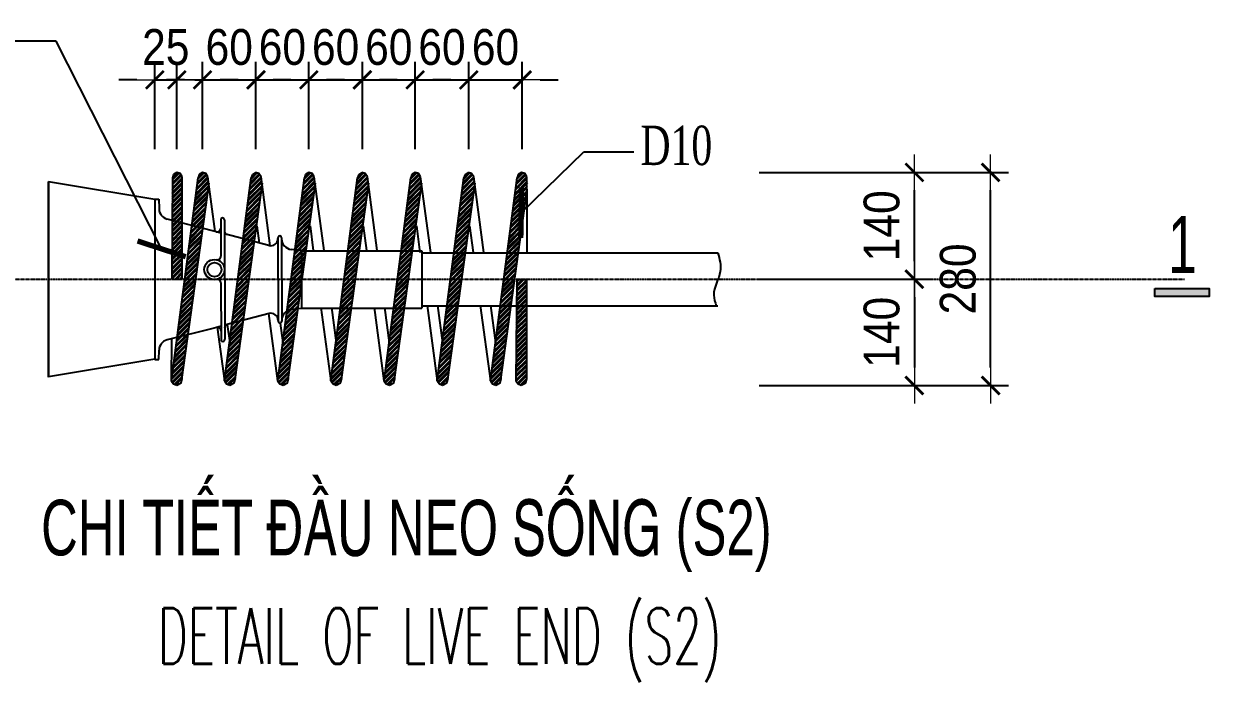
# Model space of a CAD drawing. Header units: millimetres. Extents: x 408913 to 1237273, y -191467 to -86666.
# Drawn here: x 1133061 to 1139683, y -157521 to -153845 of the extents above; entities that cross this region are included whole.
import ezdxf
from ezdxf.enums import TextEntityAlignment as Align

# ---------------------------------------------------------------- set-up
doc = ezdxf.new("R2010")
doc.units = ezdxf.units.MM
doc.header["$LTSCALE"] = 35
doc.header["$PDMODE"] = 3
doc.linetypes.add('CENTER', pattern=[2, 1.25, -0.25, 0.25, -0.25])
for name, color, linetype in [('CONC_OUTLINE', 2, 'Continuous'), ('Dimension', 253, 'Continuous'), ('Hatch', 8, 'Continuous'), ('REINFT', 4, 'Continuous'), ('TEXT', 4, 'Continuous'), ('TXT-ST2', 7, 'Continuous')]:
    doc.layers.add(name, color=color, linetype=linetype)
doc.layers.add('NDC_S_DIM', color=1, linetype='Continuous', lineweight=9)
doc.styles.add('2F', font='')
doc.styles.add('DIM', font='romans.shx', dxfattribs={"width": 0.55, "bigfont": 'vns.shx'})
doc.styles.add('NDC_ARIAL', font='arial.ttf', dxfattribs={"width": 0.85})
doc.styles.add('ROMANS', font='romans', dxfattribs={"width": 0.75, "bigfont": 'vns'})
doc.styles.add('VNTIMEH', font='vntimeh.shx', dxfattribs={"width": 0.8, "bigfont": 'vns.shx'})
doc.styles.get('2F').set_extended_font_data('.VnArial NarrowH')
doc.dimstyles.new('A2_1-10', dxfattribs={"dimscale": 100, "dimtxt": 2, "dimasz": 1, "dimexe": 1, "dimexo": 0, "dimgap": 0.8, "dimtad": 1, "dimdec": 0, "dimlfac": 0.1, "dimdsep": 46, "dimtxsty": 'NDC_ARIAL', "dimblk": 'DIMMARK', "dimcen": 49999.938995, "dimdle": 1.5, "dimclrd": 1, "dimclre": 1, "dimclrt": 3, "dimadec": 0, "dimazin": 0, "dimtfac": 1, "dimtdec": 0, "dimtix": 1, "dimtmove": 2, "dimatfit": 3, "dimfxl": 1, "dimarcsym": 0})
doc.dimstyles.new('VSC 1-200', dxfattribs={"dimscale": 200, "dimtxt": 2, "dimasz": 1, "dimexe": 0.8, "dimexo": 1, "dimgap": 1, "dimtad": 1, "dimdec": 0, "dimzin": 0, "dimdsep": 46, "dimtxsty": 'DIM', "dimblk1": 'ARCHTICK', "dimblk2": 'ARCHTICK', "dimsah": 1, "dimcen": -0.2, "dimdle": 0.8, "dimclrd": 9, "dimclre": 9, "dimclrt": 2, "dimadec": 0, "dimazin": 0, "dimtfac": 1, "dimtdec": 0, "dimtmove": 0, "dimatfit": 3, "dimldrblk": 'ARCHTICK', "dimfxl": 4, "dimfxlon": 1, "dimtolj": 1, "dimtzin": 0, "dimarcsym": 0})
pattern_1 = [(45, (507989.88, -87162.366), (-13.1256696, 13.1256696), []), (45, (507989.88, -87153.085), (-13.1256696, 13.1256696), [])]

# ---------------------------------------------------------------- blocks, each defined once
blk = doc.blocks.new('GHT')
at = {"color": 2}
for p, q in [((357261.2, 12228.7), (357261.2, 12562.8)), ((357321, 12228.7), (357321, 12562.8)), ((357258.9, 12228.7), (357323.3, 12228.7)), ((357258.9, 12092.8), (357258.9, 12228.7)), ((357323.3, 12092.8), (357323.3, 12228.7)), ((357258.5, 12092.8), (357257.3, 12081.2)), ((357258.5, 12092.8), (357323.7, 12092.8)), ((357323.7, 12092.9), (357325, 12081.4)), ((357244, 12070.3), (357338.3, 12070.5)), ((357252.9, 12056), (357239.8, 12005.9)), ((357244, 12066.2), (357338.3, 12066.5)), ((357329.5, 12056.2), (357342.8, 12006.1)), ((357223.7, 12005.8), (357359, 12006.2)), ((357223.7, 12001.8), (357264.8, 12001.9)), ((357238.8, 12001.8), (357236.7, 11993.9)), ((357295.1, 12001.9), (357359.1, 12002.1)), ((357343.9, 12002.1), (357346, 11994.2)), ((357236.7, 11993.9), (357223, 11941.2)), ((357346, 11994.2), (357359.2, 11941.2)), ((357201.1, 11927.3), (357181.1, 11807.4)), ((357200.7, 11931.7), (357211.2, 11932.1)), ((357200.7, 11927.3), (357200.7, 11931.7)), ((357200.7, 11927.4), (357381.5, 11927.4)), ((357381.5, 11931.7), (357371, 11932.1)), ((357381.1, 11927.4), (357401.1, 11807.4)), ((357381.5, 11927.4), (357381.5, 11931.7)), ((357180.7, 11807.4), (357400.7, 11807.4))]:
    blk.add_line(p, q, dxfattribs=at)
for radius in [11.4, 7.98]:
    blk.add_circle((357280, 11994.6), radius, dxfattribs=at)
for centre, radius, start, end in [((357245.1, 12082.5), 12.2, 270.145, 353.8622), ((357337.1, 12082.8), 12.2, 186.4278, 270.145), ((357244, 12068.3), 2.04, 90.145, 270.145), ((357338.3, 12068.5), 2.04, 270.145, 90.145), ((357245, 12058.1), 8.15, 345.4243, 90.145), ((357337.4, 12058.3), 8.15, 90.145, 194.8658), ((357223.7, 12003.8), 2.04, 90.145, 270.145), ((357233.5, 11997.6), 4.07, 345.4243, 90.145), ((357236.7, 12010), 4.07, 270.145, 345.4243), ((357264.8, 11997.8), 4.07, 347.9918, 90.145), ((357295.1, 11997.9), 4.07, 90.145, 192.2982), ((357345.7, 12010.2), 4.07, 194.8658, 270.145), ((357349.2, 11998), 4.07, 90.145, 194.8658), ((357359, 12004.1), 2.04, 270.145, 90.145), ((357211.2, 11944.3), 12.2, 270, 345.4243), ((357371, 11944.3), 12.2, 194.5757, 270)]:
    blk.add_arc(centre, radius, start, end, dxfattribs=at)
blk.add_open_spline([(357261.2, 12562.8), (357268.2, 12564.6), (357284.4, 12568.7), (357303.7, 12555.2), (357316.7, 12559.5), (357320.7, 12560.8)], degree=3, knots=[0.602049, 0.602049, 0.602049, 0.602049, 21.547376, 49.488192, 61.520384, 61.520384, 61.520384, 61.520384], dxfattribs=at)
blk = doc.blocks.new('DIMMARK')
at = {"layer": 'NDC_S_DIM', "color": 1}
blk.add_line((-1.5, 0), (1, 0), dxfattribs=at)
at = {"layer": 'NDC_S_DIM', "color": 2, "const_width": 0.15}
blk.add_lwpolyline([(-0.5, -0.5), (0.5, 0.5)], dxfattribs=at)
blk = doc.blocks.new('*D426')
at = {"layer": 'DEFPOINTS', "color": 0, "transparency": 16777216}
for p in [(1137169.2, -155270.6), (1137169.2, -155864.4), (1138035.3, -155864.4)]:
    blk.add_point(p, dxfattribs=at)
at = {"layer": 'NDC_S_DIM', "color": 1, "lineweight": -2, "transparency": 16777216}
for p, q in [((1137169.2, -155270.6), (1138135.3, -155270.6)), ((1138035.3, -155370.6), (1138035.3, -155764.4)), ((1137169.2, -155864.4), (1138135.3, -155864.4))]:
    blk.add_line(p, q, dxfattribs=at)
at = {"layer": 'NDC_S_DIM', "color": 1, "lineweight": -2, "transparency": 16777216, "xscale": 100, "yscale": 100, "zscale": 100}
for p, rotation in [((1138035.3, -155270.6), 90), ((1138035.3, -155864.4), 270)]:
    blk.add_blockref('DIMMARK', p, dxfattribs=dict(at, rotation=rotation))
at = {"layer": 'NDC_S_DIM', "color": 3, "transparency": 16777216, "insert": (1137853.2, -155567.5), "char_height": 200, "attachment_point": 5, "rotation": 90, "style": 'NDC_ARIAL'}
blk.add_mtext('140', dxfattribs=at)
blk = doc.blocks.new('*D427')
at = {"layer": 'DEFPOINTS', "color": 0, "transparency": 16777216}
for p in [(1137169.2, -154674.9), (1138035.3, -154674.9), (1137169.2, -155270.6)]:
    blk.add_point(p, dxfattribs=at)
at = {"layer": 'NDC_S_DIM', "color": 1, "lineweight": -2, "transparency": 16777216}
for p, q in [((1137169.2, -154674.9), (1138135.3, -154674.9)), ((1138035.3, -155170.6), (1138035.3, -154774.9)), ((1137169.2, -155270.6), (1138135.3, -155270.6))]:
    blk.add_line(p, q, dxfattribs=at)
at = {"layer": 'NDC_S_DIM', "color": 1, "lineweight": -2, "transparency": 16777216, "xscale": 100, "yscale": 100, "zscale": 100}
for p, rotation in [((1138035.3, -154674.9), 90), ((1138035.3, -155270.6), 270)]:
    blk.add_blockref('DIMMARK', p, dxfattribs=dict(at, rotation=rotation))
at = {"layer": 'NDC_S_DIM', "color": 3, "transparency": 16777216, "insert": (1137853.2, -154972.8), "char_height": 200, "attachment_point": 5, "rotation": 90, "style": 'NDC_ARIAL'}
blk.add_mtext('140', dxfattribs=at)
blk = doc.blocks.new('*D428')
at = {"layer": 'DEFPOINTS', "color": 0, "transparency": 16777216}
for p in [(1137876.6, -154674.9), (1138461.3, -154674.9), (1137876.6, -155864.4)]:
    blk.add_point(p, dxfattribs=at)
at = {"layer": 'NDC_S_DIM', "color": 1, "lineweight": -2, "transparency": 16777216}
for p, q in [((1137876.6, -154674.9), (1138561.3, -154674.9)), ((1138461.3, -155764.4), (1138461.3, -154774.9)), ((1137876.6, -155864.4), (1138561.3, -155864.4))]:
    blk.add_line(p, q, dxfattribs=at)
at = {"layer": 'NDC_S_DIM', "color": 1, "lineweight": -2, "transparency": 16777216, "xscale": 100, "yscale": 100, "zscale": 100}
for p, rotation in [((1138461.3, -154674.9), 90), ((1138461.3, -155864.4), 270)]:
    blk.add_blockref('DIMMARK', p, dxfattribs=dict(at, rotation=rotation))
at = {"layer": 'NDC_S_DIM', "color": 3, "transparency": 16777216, "insert": (1138279.2, -155269.7), "char_height": 200, "attachment_point": 5, "rotation": 90, "style": 'NDC_ARIAL'}
blk.add_mtext('280', dxfattribs=at)
blk = doc.blocks.new('_ArchTick')
at = {"color": 0, "linetype": 'ByBlock', "const_width": 0.15}
blk.add_lwpolyline([(-0.5, -0.5), (0.5, 0.5)], dxfattribs=at)
blk = doc.blocks.new('*D480')
at = {"layer": 'DEFPOINTS', "color": 0, "transparency": 16777216}
for p in [(1133915.5, -154158.1), (1133792.8, -154545.6, 2.2), (1133915.5, -154545.6, 2.2)]:
    blk.add_point(p, dxfattribs=at)
at = {"layer": 'NDC_S_DIM', "color": 1, "lineweight": -2, "transparency": 16777216}
for p, q in [((1133792.8, -154545.6), (1133792.8, -154058.1)), ((1133915.5, -154545.6), (1133915.5, -154058.1)), ((1133692.8, -154158.1), (1133592.8, -154158.1)), ((1133792.8, -154158.1), (1133915.5, -154158.1)), ((1134015.5, -154158.1), (1134115.5, -154158.1))]:
    blk.add_line(p, q, dxfattribs=at)
at = {"layer": 'NDC_S_DIM', "color": 1, "lineweight": -2, "transparency": 16777216, "xscale": 100, "yscale": 100, "zscale": 100}
blk.add_blockref('DIMMARK', (1133792.8, -154158.1), dxfattribs=at)
at = {"layer": 'NDC_S_DIM', "color": 1, "lineweight": -2, "transparency": 16777216, "xscale": 100, "yscale": 100, "zscale": 100, "rotation": 180}
blk.add_blockref('DIMMARK', (1133915.5, -154158.1), dxfattribs=at)
at = {"layer": 'NDC_S_DIM', "color": 3, "transparency": 16777216, "insert": (1133854.1, -153976), "char_height": 200, "attachment_point": 5, "style": 'NDC_ARIAL'}
blk.add_mtext('25', dxfattribs=at)
blk = doc.blocks.new('*D481')
at = {"layer": 'DEFPOINTS', "color": 0, "transparency": 16777216}
for p in [(1134358, -154158.1), (1134059, -154545.6, 2.2), (1134358, -154545.6, 2.2)]:
    blk.add_point(p, dxfattribs=at)
at = {"layer": 'NDC_S_DIM', "color": 1, "lineweight": -2, "transparency": 16777216}
for p, q in [((1134059, -154545.6), (1134059, -154058.1)), ((1134358, -154545.6), (1134358, -154058.1)), ((1133959, -154158.1), (1133859, -154158.1)), ((1134059, -154158.1), (1134358, -154158.1)), ((1134458, -154158.1), (1134558, -154158.1))]:
    blk.add_line(p, q, dxfattribs=at)
at = {"layer": 'NDC_S_DIM', "color": 1, "lineweight": -2, "transparency": 16777216, "xscale": 100, "yscale": 100, "zscale": 100}
blk.add_blockref('DIMMARK', (1134059, -154158.1), dxfattribs=at)
at = {"layer": 'NDC_S_DIM', "color": 1, "lineweight": -2, "transparency": 16777216, "xscale": 100, "yscale": 100, "zscale": 100, "rotation": 180}
blk.add_blockref('DIMMARK', (1134358, -154158.1), dxfattribs=at)
at = {"layer": 'NDC_S_DIM', "color": 3, "transparency": 16777216, "insert": (1134208.5, -153976), "char_height": 200, "attachment_point": 5, "style": 'NDC_ARIAL'}
blk.add_mtext('60', dxfattribs=at)
blk = doc.blocks.new('*D482')
at = {"layer": 'DEFPOINTS', "color": 0, "transparency": 16777216}
for p in [(1134653.3, -154158.1), (1134358, -154545.6, 2.2), (1134653.3, -154545.6, 2.2)]:
    blk.add_point(p, dxfattribs=at)
at = {"layer": 'NDC_S_DIM', "color": 1, "lineweight": -2, "transparency": 16777216}
for p, q in [((1134358, -154545.6), (1134358, -154058.1)), ((1134653.3, -154545.6), (1134653.3, -154058.1)), ((1134258, -154158.1), (1134158, -154158.1)), ((1134358, -154158.1), (1134653.3, -154158.1)), ((1134753.3, -154158.1), (1134853.3, -154158.1))]:
    blk.add_line(p, q, dxfattribs=at)
at = {"layer": 'NDC_S_DIM', "color": 1, "lineweight": -2, "transparency": 16777216, "xscale": 100, "yscale": 100, "zscale": 100}
blk.add_blockref('DIMMARK', (1134358, -154158.1), dxfattribs=at)
at = {"layer": 'NDC_S_DIM', "color": 1, "lineweight": -2, "transparency": 16777216, "xscale": 100, "yscale": 100, "zscale": 100, "rotation": 180}
blk.add_blockref('DIMMARK', (1134653.3, -154158.1), dxfattribs=at)
at = {"layer": 'NDC_S_DIM', "color": 3, "transparency": 16777216, "insert": (1134505.6, -153976), "char_height": 200, "attachment_point": 5, "style": 'NDC_ARIAL'}
blk.add_mtext('60', dxfattribs=at)
blk = doc.blocks.new('*D483')
at = {"layer": 'DEFPOINTS', "color": 0, "transparency": 16777216}
for p in [(1134952.2, -154158.1), (1134653.3, -154545.6, 2.2), (1134952.2, -154545.6, 2.2)]:
    blk.add_point(p, dxfattribs=at)
at = {"layer": 'NDC_S_DIM', "color": 1, "lineweight": -2, "transparency": 16777216}
for p, q in [((1134653.3, -154545.6), (1134653.3, -154058.1)), ((1134952.2, -154545.6), (1134952.2, -154058.1)), ((1134553.3, -154158.1), (1134453.3, -154158.1)), ((1134653.3, -154158.1), (1134952.2, -154158.1)), ((1135052.2, -154158.1), (1135152.2, -154158.1))]:
    blk.add_line(p, q, dxfattribs=at)
at = {"layer": 'NDC_S_DIM', "color": 1, "lineweight": -2, "transparency": 16777216, "xscale": 100, "yscale": 100, "zscale": 100}
blk.add_blockref('DIMMARK', (1134653.3, -154158.1), dxfattribs=at)
at = {"layer": 'NDC_S_DIM', "color": 1, "lineweight": -2, "transparency": 16777216, "xscale": 100, "yscale": 100, "zscale": 100, "rotation": 180}
blk.add_blockref('DIMMARK', (1134952.2, -154158.1), dxfattribs=at)
at = {"layer": 'NDC_S_DIM', "color": 3, "transparency": 16777216, "insert": (1134802.7, -153976), "char_height": 200, "attachment_point": 5, "style": 'NDC_ARIAL'}
blk.add_mtext('60', dxfattribs=at)
blk = doc.blocks.new('*D484')
at = {"layer": 'DEFPOINTS', "color": 0, "transparency": 16777216}
for p in [(1135247.4, -154158.1), (1134952.2, -154545.6, 2.2), (1135247.4, -154545.6, 2.2)]:
    blk.add_point(p, dxfattribs=at)
at = {"layer": 'NDC_S_DIM', "color": 1, "lineweight": -2, "transparency": 16777216}
for p, q in [((1134952.2, -154545.6), (1134952.2, -154058.1)), ((1135247.4, -154545.6), (1135247.4, -154058.1)), ((1134852.2, -154158.1), (1134752.2, -154158.1)), ((1134952.2, -154158.1), (1135247.4, -154158.1)), ((1135347.4, -154158.1), (1135447.4, -154158.1))]:
    blk.add_line(p, q, dxfattribs=at)
at = {"layer": 'NDC_S_DIM', "color": 1, "lineweight": -2, "transparency": 16777216, "xscale": 100, "yscale": 100, "zscale": 100}
blk.add_blockref('DIMMARK', (1134952.2, -154158.1), dxfattribs=at)
at = {"layer": 'NDC_S_DIM', "color": 1, "lineweight": -2, "transparency": 16777216, "xscale": 100, "yscale": 100, "zscale": 100, "rotation": 180}
blk.add_blockref('DIMMARK', (1135247.4, -154158.1), dxfattribs=at)
at = {"layer": 'NDC_S_DIM', "color": 3, "transparency": 16777216, "insert": (1135099.8, -153976), "char_height": 200, "attachment_point": 5, "style": 'NDC_ARIAL'}
blk.add_mtext('60', dxfattribs=at)
blk = doc.blocks.new('*D485')
at = {"layer": 'DEFPOINTS', "color": 0, "transparency": 16777216}
for p in [(1135546.3, -154158.1), (1135247.4, -154545.6, 2.2), (1135546.3, -154545.6, 2.2)]:
    blk.add_point(p, dxfattribs=at)
at = {"layer": 'NDC_S_DIM', "color": 1, "lineweight": -2, "transparency": 16777216}
for p, q in [((1135247.4, -154545.6), (1135247.4, -154058.1)), ((1135546.3, -154545.6), (1135546.3, -154058.1)), ((1135147.4, -154158.1), (1135047.4, -154158.1)), ((1135247.4, -154158.1), (1135546.3, -154158.1)), ((1135646.3, -154158.1), (1135746.3, -154158.1))]:
    blk.add_line(p, q, dxfattribs=at)
at = {"layer": 'NDC_S_DIM', "color": 1, "lineweight": -2, "transparency": 16777216, "xscale": 100, "yscale": 100, "zscale": 100}
blk.add_blockref('DIMMARK', (1135247.4, -154158.1), dxfattribs=at)
at = {"layer": 'NDC_S_DIM', "color": 1, "lineweight": -2, "transparency": 16777216, "xscale": 100, "yscale": 100, "zscale": 100, "rotation": 180}
blk.add_blockref('DIMMARK', (1135546.3, -154158.1), dxfattribs=at)
at = {"layer": 'NDC_S_DIM', "color": 3, "transparency": 16777216, "insert": (1135396.8, -153976), "char_height": 200, "attachment_point": 5, "style": 'NDC_ARIAL'}
blk.add_mtext('60', dxfattribs=at)
blk = doc.blocks.new('*D486')
at = {"layer": 'DEFPOINTS', "color": 0, "transparency": 16777216}
for p in [(1135845.3, -154158.1), (1135546.3, -154545.6, 2.2), (1135845.3, -154545.6, 2.2)]:
    blk.add_point(p, dxfattribs=at)
at = {"layer": 'NDC_S_DIM', "color": 1, "lineweight": -2, "transparency": 16777216}
for p, q in [((1135546.3, -154545.6), (1135546.3, -154058.1)), ((1135845.3, -154545.6), (1135845.3, -154058.1)), ((1135446.3, -154158.1), (1135346.3, -154158.1)), ((1135546.3, -154158.1), (1135845.3, -154158.1)), ((1135945.3, -154158.1), (1136045.3, -154158.1))]:
    blk.add_line(p, q, dxfattribs=at)
at = {"layer": 'NDC_S_DIM', "color": 1, "lineweight": -2, "transparency": 16777216, "xscale": 100, "yscale": 100, "zscale": 100}
blk.add_blockref('DIMMARK', (1135546.3, -154158.1), dxfattribs=at)
at = {"layer": 'NDC_S_DIM', "color": 1, "lineweight": -2, "transparency": 16777216, "xscale": 100, "yscale": 100, "zscale": 100, "rotation": 180}
blk.add_blockref('DIMMARK', (1135845.3, -154158.1), dxfattribs=at)
at = {"layer": 'NDC_S_DIM', "color": 3, "transparency": 16777216, "insert": (1135695.8, -153976), "char_height": 200, "attachment_point": 5, "style": 'NDC_ARIAL'}
blk.add_mtext('60', dxfattribs=at)

msp = doc.modelspace()

# ---------------------------------------------------------------- hatches: boundary and pattern name
at = {"layer": 'Dimension', "ltscale": 200}
h = msp.add_hatch(color=1, dxfattribs=at)
h.dxf.hatch_style = 1
h.paths.add_polyline_path([(1139378, -155323.1), (1139682.7, -155323.1), (1139682.7, -155366.8), (1139378, -155366.8)])
at = {"layer": 'REINFT'}
h = msp.add_hatch(dxfattribs=at)
h.set_pattern_fill('STEEL', color=251, scale=148.5, style=0)
h.set_pattern_definition([(45, (508216.712, -95369.28), (-13.1256696, 13.1256696), []), (45, (508216.712, -95359.998), (-13.1256696, 13.1256696), [])])
h.paths.add_polyline_path([(1133885.5, -155838.4), (1133897.2, -155855.9), (1133915.5, -155862), (1133939.8, -155849.8), (1133945.9, -155825.5), (1133945.9, -155806.6), (1134094.5, -154736.3), (1134089.5, -154698.9), (1134077.3, -154680.6), (1134059, -154674.5), (1134040.7, -154686.7), (1134034.6, -154705)])
h = msp.add_hatch(dxfattribs=at)
h.set_pattern_fill('STEEL', color=251, scale=148.5, style=0)
h.set_pattern_definition(pattern_1)
h.paths.add_polyline_path([(1133945.9, -154698.9), (1133933.7, -154680.6), (1133915.5, -154674.5), (1133897.2, -154686.7), (1133891.1, -154705), (1133889.6, -154973.1), (1133945.9, -154987.7)])
h.paths.add_polyline_path([(1133888, -155268.3), (1133945.9, -155268.3), (1133945.9, -155231.5, -0.074091), (1133943.5, -155215, -0.074091), (1133945.9, -155198.6), (1133945.9, -154987.7), (1133889.6, -154973.1)])
h = msp.add_hatch(dxfattribs=at)
h.set_pattern_fill('STEEL', color=251, scale=148.5, style=0)
h.set_pattern_definition([(45, (508513.712, -95369.28), (-13.1256696, 13.1256696), []), (45, (508513.712, -95359.998), (-13.1256696, 13.1256696), [])])
h.paths.add_polyline_path([(1134182.5, -155838.4), (1134194.2, -155855.9), (1134212.5, -155862), (1134236.8, -155849.8), (1134242.9, -155825.5), (1134242.9, -155806.6), (1134391.5, -154736.3), (1134386.5, -154698.9), (1134374.3, -154680.6), (1134356, -154674.5), (1134337.7, -154686.7), (1134331.6, -154705)])
h = msp.add_hatch(dxfattribs=at)
h.set_pattern_fill('STEEL', color=251, scale=148.5, style=0)
h.set_pattern_definition([(45, (508810.712, -95369.28), (-13.1256696, 13.1256696), []), (45, (508810.712, -95359.998), (-13.1256696, 13.1256696), [])])
h.paths.add_polyline_path([(1134479.5, -155838.4), (1134491.2, -155855.9), (1134509.5, -155862), (1134533.8, -155849.8), (1134539.9, -155825.5), (1134539.9, -155806.6), (1134688.5, -154736.3), (1134683.5, -154698.9), (1134671.3, -154680.6), (1134653, -154674.5), (1134634.7, -154686.7), (1134628.6, -154705)])
h = msp.add_hatch(dxfattribs=at)
h.set_pattern_fill('STEEL', color=251, scale=148.5, style=0)
h.set_pattern_definition([(45, (509107.712, -95369.28), (-13.1256696, 13.1256696), []), (45, (509107.712, -95359.998), (-13.1256696, 13.1256696), [])])
h.paths.add_polyline_path([(1134776.5, -155838.4), (1134788.2, -155855.9), (1134806.5, -155862), (1134830.8, -155849.8), (1134836.9, -155825.5), (1134836.9, -155806.6), (1134985.5, -154736.3), (1134980.5, -154698.9), (1134968.3, -154680.6), (1134950, -154674.5), (1134931.7, -154686.7), (1134925.6, -154705)])
h = msp.add_hatch(dxfattribs=at)
h.set_pattern_fill('STEEL', color=251, scale=148.5, style=0)
h.set_pattern_definition([(45, (509404.712, -95369.28), (-13.1256696, 13.1256696), []), (45, (509404.712, -95359.998), (-13.1256696, 13.1256696), [])])
h.paths.add_polyline_path([(1135073.5, -155838.4), (1135085.2, -155855.9), (1135103.5, -155862), (1135127.8, -155849.8), (1135133.9, -155825.5), (1135133.9, -155806.6), (1135282.5, -154736.3), (1135277.5, -154698.9), (1135265.3, -154680.6), (1135247, -154674.5), (1135228.7, -154686.7), (1135222.6, -154705)])
h = msp.add_hatch(dxfattribs=at)
h.set_pattern_fill('STEEL', color=251, scale=148.5, style=0)
h.set_pattern_definition([(45, (509701.712, -95369.28), (-13.1256696, 13.1256696), []), (45, (509701.712, -95359.998), (-13.1256696, 13.1256696), [])])
h.paths.add_polyline_path([(1135370.5, -155838.4), (1135382.2, -155855.9), (1135400.5, -155862), (1135424.8, -155849.8), (1135430.9, -155825.5), (1135430.9, -155806.6), (1135579.5, -154736.3), (1135574.5, -154698.9), (1135562.3, -154680.6), (1135544, -154674.5), (1135525.7, -154686.7), (1135519.6, -154705)])
h = msp.add_hatch(dxfattribs=at)
h.set_pattern_fill('STEEL', color=251, scale=148.5, style=0)
h.set_pattern_definition([(45, (509998.712, -95369.28), (-13.1256696, 13.1256696), []), (45, (509998.712, -95359.998), (-13.1256696, 13.1256696), [])])
h.paths.add_polyline_path([(1135667.5, -155838.4), (1135679.2, -155855.9), (1135697.5, -155862), (1135721.8, -155849.8), (1135727.9, -155825.5), (1135727.9, -155806.6), (1135876.5, -154736.3), (1135871.5, -154698.9), (1135859.3, -154680.6), (1135841, -154674.5), (1135822.7, -154686.7), (1135816.6, -154705)])
h = msp.add_hatch(dxfattribs=at)
h.set_pattern_fill('STEEL', color=251, scale=148.5, style=0)
h.set_pattern_definition(pattern_1)
h.paths.add_polyline_path([(1135870.8, -155418.1), (1135812.9, -155418.1), (1135809.5, -155837.7), (1135821.7, -155855.9), (1135840, -155862), (1135864.4, -155849.8), (1135870.5, -155825.5)])
h.paths.add_polyline_path([(1135871, -155273.2), (1135814.1, -155273.2), (1135812.9, -155418.1), (1135870.8, -155418.1)])

# ---------------------------------------------------------------- linework, layer by layer
at = {"color": 251, "linetype": 'CENTER', "ltscale": 0.1}
msp.add_line((1131239.6, -155270.6, 2.2), (1139544.7, -155270.6, 2.2), dxfattribs=at)
at = {"layer": 'CONC_OUTLINE'}
msp.add_line((1133199.3, -155817.2, 2.2), (1133199.3, -154728.2, 2.2), dxfattribs=at)
at = {"layer": 'Dimension', "color": 1, "ltscale": 200, "elevation": 2.2}
msp.add_lwpolyline([(1139378, -155323.1), (1139682.7, -155323.1), (1139682.7, -155366.8), (1139378, -155366.8)], close=True, dxfattribs=at)
at = {"layer": 'REINFT'}
for p, q in [((1133897.2, -154686.7, 2.2), (1133891.1, -154705, 2.2)), ((1133915.5, -154674.5, 2.2), (1133897.2, -154686.7, 2.2)), ((1133933.7, -154680.6, 2.2), (1133915.5, -154674.5, 2.2)), ((1133945.9, -154698.9, 2.2), (1133933.7, -154680.6, 2.2)), ((1134040.7, -154686.7, 2.2), (1134034.6, -154705, 2.2)), ((1134059, -154674.5, 2.2), (1134040.7, -154686.7, 2.2)), ((1134077.3, -154680.6, 2.2), (1134059, -154674.5, 2.2)), ((1134089.5, -154698.9, 2.2), (1134077.3, -154680.6, 2.2)), ((1134337.7, -154686.7, 2.2), (1134331.6, -154705, 2.2)), ((1134356, -154674.5, 2.2), (1134337.7, -154686.7, 2.2)), ((1134374.3, -154680.6, 2.2), (1134356, -154674.5, 2.2)), ((1134386.5, -154698.9, 2.2), (1134374.3, -154680.6, 2.2)), ((1134634.7, -154686.7, 2.2), (1134628.6, -154705, 2.2)), ((1134653, -154674.5, 2.2), (1134634.7, -154686.7, 2.2)), ((1134671.3, -154680.6, 2.2), (1134653, -154674.5, 2.2)), ((1134683.5, -154698.9, 2.2), (1134671.3, -154680.6, 2.2)), ((1134931.7, -154686.7, 2.2), (1134925.6, -154705, 2.2)), ((1134950, -154674.5, 2.2), (1134931.7, -154686.7, 2.2)), ((1134968.3, -154680.6, 2.2), (1134950, -154674.5, 2.2)), ((1134980.5, -154698.9, 2.2), (1134968.3, -154680.6, 2.2)), ((1135228.7, -154686.7, 2.2), (1135222.6, -154705, 2.2)), ((1135247, -154674.5, 2.2), (1135228.7, -154686.7, 2.2)), ((1135265.3, -154680.6, 2.2), (1135247, -154674.5, 2.2)), ((1135277.5, -154698.9, 2.2), (1135265.3, -154680.6, 2.2)), ((1135525.7, -154686.7, 2.2), (1135519.6, -154705, 2.2)), ((1135544, -154674.5, 2.2), (1135525.7, -154686.7, 2.2)), ((1135562.3, -154680.6, 2.2), (1135544, -154674.5, 2.2)), ((1135574.5, -154698.9, 2.2), (1135562.3, -154680.6, 2.2)), ((1135822.7, -154686.7, 2.2), (1135816.6, -154705, 2.2)), ((1135841, -154674.5, 2.2), (1135822.7, -154686.7, 2.2)), ((1135859.3, -154680.6, 2.2), (1135841, -154674.5, 2.2)), ((1135871.5, -154698.9, 2.2), (1135859.3, -154680.6, 2.2)), ((1133885.5, -155838.4, 2.2), (1134034.6, -154705, 2.2)), ((1133891.1, -154705, 2.2), (1133888, -155271.3, 2.2)), ((1134094.8, -154734.2, 2.2), (1133942.5, -155831.6, 2.2)), ((1133945.9, -155271.3, 2.2), (1133945.9, -154698.9, 2.2)), ((1134130.4, -155005.3, 2.2), (1134089.5, -154698.9, 2.2)), ((1134182.5, -155838.4, 2.2), (1134331.6, -154705, 2.2)), ((1134391.8, -154734.2, 2.2), (1134239.5, -155831.6, 2.2)), ((1134437.9, -155084.4, 2.2), (1134386.5, -154698.9, 2.2)), ((1134479.5, -155838.4, 2.2), (1134628.6, -154705, 2.2)), ((1134688.8, -154734.2, 2.2), (1134536.5, -155831.6, 2.2)), ((1134738.4, -155110.8, 2.2), (1134683.5, -154698.9, 2.2)), ((1134776.5, -155838.4, 2.2), (1134925.6, -154705, 2.2)), ((1134985.8, -154734.2, 2.2), (1134833.5, -155831.6, 2.2)), ((1135035.4, -155110.8, 2.2), (1134980.5, -154698.9, 2.2)), ((1135073.5, -155838.4, 2.2), (1135222.6, -154705, 2.2)), ((1135282.8, -154734.2, 2.2), (1135130.5, -155831.6, 2.2)), ((1135333.9, -155122.1, 2.2), (1135277.5, -154698.9, 2.2)), ((1135370.5, -155838.4, 2.2), (1135519.6, -154705, 2.2)), ((1135579.8, -154734.2, 2.2), (1135427.5, -155831.6, 2.2)), ((1135630.9, -155122.1, 2.2), (1135574.5, -154698.9, 2.2)), ((1135667.5, -155838.4, 2.2), (1135816.6, -154705, 2.2)), ((1135871.4, -154769.3, 2.2), (1135871.5, -154698.9, 2.2)), ((1135871.4, -154769.3, 2.2), (1135724.5, -155831.6, 2.2)), ((1135871.4, -154769.3, 2.2), (1135871.4, -155122.1, 2.2)), ((1134362.8, -154973.4, 2.2), (1134375.7, -155069.1, 2.2)), ((1134659.8, -154973.4, 2.2), (1134678.3, -155110.8, 2.2)), ((1134956.8, -154973.4, 2.2), (1134975.3, -155110.8, 2.2)), ((1135253.8, -154973.4, 2.2), (1135273.8, -155122.1, 2.2)), ((1135550.8, -154973.4, 2.2), (1135570.8, -155122.1, 2.2)), ((1133888, -155271.3, 2.2), (1133945.9, -155271.3, 2.2)), ((1135814.1, -155273.2, 2.2), (1135809.5, -155837.7, 2.2)), ((1135814.1, -155273.2, 2.2), (1135870.6, -155273.2, 2.2)), ((1135870.5, -155825.5, 2.2), (1135871, -155273.2, 2.2)), ((1135871, -155273.2, 2.2), (1135871, -155275.7, 2.2)), ((1135313.6, -155418.1, 2.2), (1135370, -155837.7, 2.2)), ((1135401.1, -155625.8, 2.2), (1135373.4, -155418.1, 2.2)), ((1135610.6, -155418.1, 2.2), (1135667, -155837.7, 2.2)), ((1135698.1, -155625.8, 2.2), (1135670.4, -155418.1, 2.2)), ((1134428.7, -155463.1, 2.2), (1134479, -155837.7, 2.2)), ((1134721.1, -155429.4, 2.2), (1134776, -155837.7, 2.2)), ((1134807.1, -155625.8, 2.2), (1134780.9, -155429.4, 2.2)), ((1135018.1, -155429.4, 2.2), (1135073, -155837.7, 2.2)), ((1135104.1, -155625.8, 2.2), (1135077.9, -155429.4, 2.2)), ((1134141.9, -155539.2, 2.2), (1134182, -155837.7, 2.2)), ((1134213.1, -155625.8, 2.2), (1134199.5, -155523.9, 2.2)), ((1134510.1, -155625.8, 2.2), (1134495.4, -155515.7, 2.2)), ((1133886.2, -155603.3, 2.2), (1133885, -155837.7, 2.2)), ((1133945.9, -155825.5, 2.2), (1133945.9, -155808.9, 2.2)), ((1134242.9, -155825.5, 2.2), (1134241.7, -155817.1, 2.2)), ((1134539.9, -155825.5, 2.2), (1134538.7, -155817.1, 2.2)), ((1134836.9, -155825.5, 2.2), (1134835.7, -155817.1, 2.2)), ((1135133.9, -155825.5, 2.2), (1135132.7, -155817.1, 2.2)), ((1135430.9, -155825.5, 2.2), (1135429.7, -155817.1, 2.2)), ((1135727.9, -155825.5, 2.2), (1135726.7, -155817.1, 2.2)), ((1133885, -155837.7, 2.2), (1133897.2, -155855.9, 2.2)), ((1133897.2, -155855.9, 2.2), (1133915.5, -155862, 2.2)), ((1133915.5, -155862, 2.2), (1133939.8, -155849.8, 2.2)), ((1133939.8, -155849.8, 2.2), (1133945.9, -155825.5, 2.2)), ((1134182, -155837.7, 2.2), (1134194.2, -155855.9, 2.2)), ((1134194.2, -155855.9, 2.2), (1134212.5, -155862, 2.2)), ((1134212.5, -155862, 2.2), (1134236.8, -155849.8, 2.2)), ((1134236.8, -155849.8, 2.2), (1134242.9, -155825.5, 2.2)), ((1134479, -155837.7, 2.2), (1134491.2, -155855.9, 2.2)), ((1134491.2, -155855.9, 2.2), (1134509.5, -155862, 2.2)), ((1134509.5, -155862, 2.2), (1134533.8, -155849.8, 2.2)), ((1134533.8, -155849.8, 2.2), (1134539.9, -155825.5, 2.2)), ((1134776, -155837.7, 2.2), (1134788.2, -155855.9, 2.2)), ((1134788.2, -155855.9, 2.2), (1134806.5, -155862, 2.2)), ((1134806.5, -155862, 2.2), (1134830.8, -155849.8, 2.2)), ((1134830.8, -155849.8, 2.2), (1134836.9, -155825.5, 2.2)), ((1135073, -155837.7, 2.2), (1135085.2, -155855.9, 2.2)), ((1135085.2, -155855.9, 2.2), (1135103.5, -155862, 2.2)), ((1135103.5, -155862, 2.2), (1135127.8, -155849.8, 2.2)), ((1135127.8, -155849.8, 2.2), (1135133.9, -155825.5, 2.2)), ((1135370, -155837.7, 2.2), (1135382.2, -155855.9, 2.2)), ((1135382.2, -155855.9, 2.2), (1135400.5, -155862, 2.2)), ((1135400.5, -155862, 2.2), (1135424.8, -155849.8, 2.2)), ((1135424.8, -155849.8, 2.2), (1135430.9, -155825.5, 2.2)), ((1135667, -155837.7, 2.2), (1135679.2, -155855.9, 2.2)), ((1135679.2, -155855.9, 2.2), (1135697.5, -155862, 2.2)), ((1135697.5, -155862, 2.2), (1135721.8, -155849.8, 2.2)), ((1135721.8, -155849.8, 2.2), (1135727.9, -155825.5, 2.2)), ((1135809.5, -155837.7, 2.2), (1135821.7, -155855.9, 2.2)), ((1135821.7, -155855.9, 2.2), (1135840, -155862, 2.2)), ((1135840, -155862, 2.2), (1135864.4, -155849.8, 2.2)), ((1135864.4, -155849.8, 2.2), (1135870.5, -155825.5, 2.2))]:
    msp.add_line(p, q, dxfattribs=at)

# ---------------------------------------------------------------- block references
at = {"layer": 'Dimension', "xscale": 4.95, "yscale": 4.95, "zscale": 4.95, "rotation": 270}
msp.add_blockref('GHT', (1074752.6, 1613318.5, 2.2), dxfattribs=at)

# ---------------------------------------------------------------- texts
at = {"color": 2, "style": 'ROMANS', "width": 0.6}
msp.add_text('DETAIL OF LIVE END (S2)', height=310, dxfattribs=at).set_placement((1135384.8, -157418, 2.2), align=Align.CENTER)
at = {"layer": 'TEXT', "color": 7, "linetype": 'Continuous', "style": '2F', "width": 0.8}
for s, height, p in [('1', 319.4, (1139532.9, -155236.7, 2.2)), ('CHI TIÕT §ÇU NEO SèNG (S2)', 310, (1135198, -156812.7, 2.2))]:
    msp.add_text(s, height=height, dxfattribs=at).set_placement(p, align=Align.CENTER)
at = {"layer": 'TXT-ST2', "style": 'VNTIMEH', "width": 0.7}
msp.add_text('d10', height=220, dxfattribs=at).set_placement((1136505.7, -154634, 2.2))

# ---------------------------------------------------------------- dimensions: what is measured, and where the dimension line sits
at = {"layer": 'NDC_S_DIM'}
for base, p1, p2, text, picture, middle in [((1133915.5, -154158.1), (1133792.8, -154545.6, 2.2), (1133915.5, -154545.6, 2.2), '25', '*D480', (1133854.1, -153976)), ((1134358, -154158.1), (1134059, -154545.6, 2.2), (1134358, -154545.6, 2.2), '60', '*D481', (1134208.5, -153976)), ((1134653.3, -154158.1), (1134358, -154545.6, 2.2), (1134653.3, -154545.6, 2.2), '60', '*D482', (1134505.6, -153976)), ((1134952.2, -154158.1), (1134653.3, -154545.6, 2.2), (1134952.2, -154545.6, 2.2), '60', '*D483', (1134802.7, -153976)), ((1135247.4, -154158.1), (1134952.2, -154545.6, 2.2), (1135247.4, -154545.6, 2.2), '60', '*D484', (1135099.8, -153976)), ((1135546.3, -154158.1), (1135247.4, -154545.6, 2.2), (1135546.3, -154545.6, 2.2), '60', '*D485', (1135396.8, -153976)), ((1135845.3, -154158.1), (1135546.3, -154545.6, 2.2), (1135845.3, -154545.6, 2.2), '60', '*D486', (1135695.8, -153976))]:
    dim = msp.add_linear_dim(base=base, p1=p1, p2=p2, text=text, dimstyle='A2_1-10', dxfattribs=at)
    dim.commit()
    dim.dimension.update_dxf_attribs({"geometry": picture, "text_midpoint": middle})
for base, p1, p2, text, picture, middle in [((1138035.3, -154674.9, 2.2), (1137169.2, -155270.6, 2.2), (1137169.2, -154674.9, 2.2), '140', '*D427', (1137853.2, -154972.8, 2.2)), ((1138461.3, -154674.9, 2.2), (1137876.6, -155864.4, 2.2), (1137876.6, -154674.9, 2.2), '280', '*D428', (1138279.2, -155269.7, 2.2)), ((1138035.3, -155864.4, 2.2), (1137169.2, -155270.6, 2.2), (1137169.2, -155864.4, 2.2), '140', '*D426', (1137853.2, -155567.5, 2.2))]:
    dim = msp.add_linear_dim(base=base, p1=p1, p2=p2, angle=90, text=text, dimstyle='A2_1-10', dxfattribs=at)
    dim.commit()
    dim.dimension.update_dxf_attribs({"geometry": picture, "text_midpoint": middle})

# ---------------------------------------------------------------- leaders
at = {"layer": 'Hatch', "color": 9, "linetype": 'Continuous'}
for points in [[(1133830.9, -155101.7, 2.2), (1133242, -153942.6, 2.2), (1131185.7, -153942.6, 2.2)], [(1135838.9, -154900.2, 2.2), (1136188.8, -154559.6, 2.2), (1136468.5, -154559.6, 2.2)]]:
    msp.add_leader(points, dimstyle='VSC 1-200', override={"dimtad": 0, "dimfxl": 2.5, "dimarcsym": 1}, dxfattribs=at)

doc.saveas('drawing.dxf')
